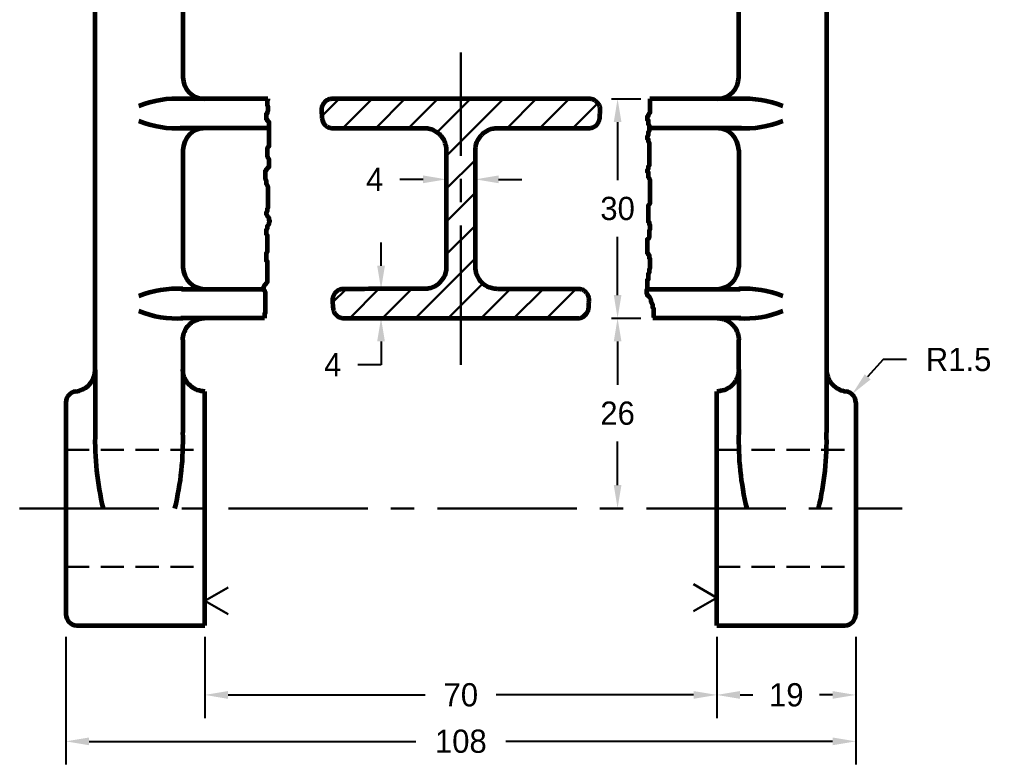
# Model space of a CAD drawing. Header units: millimetres. Extents: x -51 to 863, y 13 to 623.
# Drawn here: x 137.5 to 270.3, y 210.8 to 312.7 of the extents above; entities that cross this region are included whole.
import ezdxf

# ---------------------------------------------------------------- set-up
doc = ezdxf.new("R2010")
doc.units = ezdxf.units.MM
doc.header["$LTSCALE"] = 25.4
doc.linetypes.add('CENTER2', pattern=[1.125, 0.75, -0.125, 0.125, -0.125])
doc.linetypes.add('HIDDEN2', pattern=[0.1875, 0.125, -0.0625])
for name, color, linetype, lineweight in [('CENTER', 2, 'CENTER2', 30), ('DIMENSION', 4, 'Continuous', 30), ('HIDDEN', 1, 'HIDDEN2', 30), ('OBJECT', 7, 'Continuous', 60)]:
    doc.layers.add(name, color=color, linetype=linetype, lineweight=lineweight)
doc.styles.add('GDT', font='gdt.shx')
doc.dimstyles.new('ANSI', dxfattribs={"dimscale": 25.4, "dimtxt": 0.125, "dimasz": 0.125, "dimexe": 0.125, "dimexo": 0.0625, "dimgap": 0.09, "dimtad": 0, "dimtih": 1, "dimtoh": 1, "dimdec": 0, "dimzin": 0, "dimdsep": 46, "dimtxsty": 'GDT', "dimcen": 0, "dimadec": 0, "dimazin": 0, "dimtfac": 1, "dimtdec": 0, "dimtofl": 0, "dimtmove": 0, "dimatfit": 3, "dimfxl": 1, "dimtolj": 1, "dimtzin": 0, "dimarcsym": 0})

# ---------------------------------------------------------------- blocks, each defined once
blk = doc.blocks.new('*D13')
at = {"layer": 'Defpoints', "color": 0, "transparency": 16777216}
for p in [(162.85, 229.82), (232.85, 229.82), (232.85, 220.3)]:
    blk.add_point(p, dxfattribs=at)
at = {"layer": 'DIMENSION', "color": 0, "lineweight": -2, "transparency": 16777216}
for p, q in [((162.85, 228.24), (162.85, 217.12)), ((232.85, 228.24), (232.85, 217.12)), ((166.02, 220.3), (192.99, 220.3)), ((229.67, 220.3), (202.7, 220.3))]:
    blk.add_line(p, q, dxfattribs=at)
at = {"layer": 'DIMENSION', "color": 0, "transparency": 16777216}
for points in [[(166.02, 220.83), (166.02, 219.77), (162.85, 220.3)], [(229.67, 220.83), (229.67, 219.77), (232.85, 220.3)]]:
    blk.add_solid(points, dxfattribs=at)
at = {"layer": 'DIMENSION', "color": 0, "transparency": 16777216, "insert": (197.85, 220.3), "char_height": 3.175, "attachment_point": 5, "style": 'GDT'}
blk.add_mtext('\\A1;70', dxfattribs=at)
blk = doc.blocks.new('*D14')
at = {"layer": 'Defpoints', "color": 0, "transparency": 16777216}
for p in [(143.85, 229.82), (251.85, 229.82), (251.85, 213.95)]:
    blk.add_point(p, dxfattribs=at)
at = {"layer": 'DIMENSION', "color": 0, "lineweight": -2, "transparency": 16777216}
for p, q in [((143.85, 228.24), (143.85, 210.77)), ((251.85, 228.24), (251.85, 210.77)), ((147.02, 213.95), (191.71, 213.95)), ((248.67, 213.95), (203.99, 213.95))]:
    blk.add_line(p, q, dxfattribs=at)
at = {"layer": 'DIMENSION', "color": 0, "transparency": 16777216}
for points in [[(147.02, 214.48), (147.02, 213.42), (143.85, 213.95)], [(248.67, 214.48), (248.67, 213.42), (251.85, 213.95)]]:
    blk.add_solid(points, dxfattribs=at)
at = {"layer": 'DIMENSION', "color": 0, "transparency": 16777216, "insert": (197.85, 213.95), "char_height": 3.175, "attachment_point": 5, "style": 'GDT'}
blk.add_mtext('\\A1;108', dxfattribs=at)
blk = doc.blocks.new('*D16')
at = {"layer": 'Defpoints', "color": 0, "transparency": 16777216}
for p in [(187.33, 275.83), (186.94, 271.82), (187.33, 271.82)]:
    blk.add_point(p, dxfattribs=at)
at = {"layer": 'DIMENSION', "color": 0, "lineweight": -2, "transparency": 16777216}
for p, q in [((186.94, 279), (186.94, 282.18)), ((185.74, 275.83), (183.76, 275.83)), ((185.74, 271.82), (183.76, 271.82)), ((186.94, 268.65), (186.94, 265.47)), ((186.94, 265.47), (183.76, 265.47))]:
    blk.add_line(p, q, dxfattribs=at)
at = {"layer": 'DIMENSION', "color": 0, "transparency": 16777216}
for points in [[(186.41, 279), (187.47, 279), (186.94, 275.83)], [(186.41, 268.65), (187.47, 268.65), (186.94, 271.82)]]:
    blk.add_solid(points, dxfattribs=at)
at = {"layer": 'DIMENSION', "color": 0, "transparency": 16777216, "insert": (180.34, 265.47), "char_height": 3.175, "attachment_point": 5, "style": 'GDT'}
blk.add_mtext('\\A1;4', dxfattribs=at)
blk = doc.blocks.new('*D17')
at = {"layer": 'Defpoints', "color": 0, "transparency": 16777216}
for p in [(199.85, 290.82), (195.85, 286.83), (199.85, 286.83)]:
    blk.add_point(p, dxfattribs=at)
at = {"layer": 'DIMENSION', "color": 0, "lineweight": -2, "transparency": 16777216}
for p, q in [((195.85, 288.41), (195.85, 294)), ((199.85, 288.41), (199.85, 294)), ((192.68, 290.82), (189.5, 290.82)), ((203.02, 290.82), (206.2, 290.82))]:
    blk.add_line(p, q, dxfattribs=at)
at = {"layer": 'DIMENSION', "color": 0, "transparency": 16777216}
for points in [[(192.68, 291.35), (192.68, 290.29), (195.85, 290.82)], [(203.02, 291.35), (203.02, 290.29), (199.85, 290.82)]]:
    blk.add_solid(points, dxfattribs=at)
at = {"layer": 'DIMENSION', "color": 0, "transparency": 16777216, "insert": (186.08, 290.82), "char_height": 3.175, "attachment_point": 5, "style": 'GDT'}
blk.add_mtext('\\A1;4', dxfattribs=at)
blk = doc.blocks.new('*D18')
at = {"layer": 'Defpoints', "color": 0, "transparency": 16777216}
for p in [(250.35, 260.32), (251.35, 261.44)]:
    blk.add_point(p, dxfattribs=at)
at = {"layer": 'DIMENSION', "color": 0, "lineweight": -2, "transparency": 16777216}
for p, q in [((255.6, 266.16), (253.47, 263.8)), ((258.77, 266.16), (255.6, 266.16))]:
    blk.add_line(p, q, dxfattribs=at)
at = {"layer": 'DIMENSION', "color": 0, "transparency": 16777216}
blk.add_solid([(253.08, 264.15), (253.87, 263.45), (251.35, 261.44)], dxfattribs=at)
at = {"layer": 'DIMENSION', "color": 0, "transparency": 16777216, "insert": (265.9, 266.16), "char_height": 3.175, "attachment_point": 5, "style": 'GDT'}
blk.add_mtext('\\A1;R1.5', dxfattribs=at)
blk = doc.blocks.new('*D19')
at = {"layer": 'Defpoints', "color": 0, "transparency": 16777216}
for p in [(232.85, 229.82), (251.85, 229.82), (251.85, 220.3)]:
    blk.add_point(p, dxfattribs=at)
at = {"layer": 'DIMENSION', "color": 0, "lineweight": -2, "transparency": 16777216}
for p, q in [((232.85, 228.24), (232.85, 217.12)), ((251.85, 228.24), (251.85, 217.12)), ((236.02, 220.3), (237.79, 220.3)), ((248.67, 220.3), (246.9, 220.3))]:
    blk.add_line(p, q, dxfattribs=at)
at = {"layer": 'DIMENSION', "color": 0, "transparency": 16777216}
for points in [[(236.02, 220.83), (236.02, 219.77), (232.85, 220.3)], [(248.67, 220.83), (248.67, 219.77), (251.85, 220.3)]]:
    blk.add_solid(points, dxfattribs=at)
at = {"layer": 'DIMENSION', "color": 0, "transparency": 16777216, "insert": (242.35, 220.3), "char_height": 3.175, "attachment_point": 5, "style": 'GDT'}
blk.add_mtext('\\A1;19', dxfattribs=at)
blk = doc.blocks.new('*D55')
at = {"layer": 'Defpoints', "color": 0, "transparency": 16777216}
for p in [(216.87, 301.82), (216.87, 271.82), (219.28, 271.82)]:
    blk.add_point(p, dxfattribs=at)
at = {"layer": 'DIMENSION', "color": 0, "lineweight": -2, "transparency": 16777216}
for p, q in [((218.46, 301.82), (222.46, 301.82)), ((219.28, 298.65), (219.28, 290.7)), ((219.28, 275), (219.28, 282.95)), ((218.46, 271.82), (222.46, 271.82))]:
    blk.add_line(p, q, dxfattribs=at)
at = {"layer": 'DIMENSION', "color": 0, "transparency": 16777216}
for points in [[(218.76, 298.65), (219.81, 298.65), (219.28, 301.82)], [(218.76, 275), (219.81, 275), (219.28, 271.82)]]:
    blk.add_solid(points, dxfattribs=at)
at = {"layer": 'DIMENSION', "color": 0, "transparency": 16777216, "insert": (219.28, 286.82), "char_height": 3.175, "attachment_point": 5, "style": 'GDT'}
blk.add_mtext('\\A1;30', dxfattribs=at)
blk = doc.blocks.new('*D56')
at = {"layer": 'Defpoints', "color": 0, "transparency": 16777216}
for p in [(219.28, 271.82), (219.28, 245.82), (219.28, 245.82)]:
    blk.add_point(p, dxfattribs=at)
at = {"layer": 'DIMENSION', "color": 0, "lineweight": -2, "transparency": 16777216}
for p, q in [((219.28, 268.65), (219.28, 262.7)), ((219.28, 249), (219.28, 254.95))]:
    blk.add_line(p, q, dxfattribs=at)
at = {"layer": 'DIMENSION', "color": 0, "transparency": 16777216}
for points in [[(218.76, 268.65), (219.81, 268.65), (219.28, 271.82)], [(218.76, 249), (219.81, 249), (219.28, 245.82)]]:
    blk.add_solid(points, dxfattribs=at)
at = {"layer": 'DIMENSION', "color": 0, "transparency": 16777216, "insert": (219.28, 258.82), "char_height": 3.175, "attachment_point": 5, "style": 'GDT'}
blk.add_mtext('\\A1;26', dxfattribs=at)

msp = doc.modelspace()

# ---------------------------------------------------------------- hatches: boundary and pattern name
at = {"layer": 'DIMENSION'}
h = msp.add_hatch(dxfattribs=at)
h.set_pattern_fill('ANSI31')
h.set_pattern_definition([(45, (-149.5686, 92.263), (-2.245064, 2.245064), [])])
edge = h.paths.add_edge_path()
edge.add_spline(control_points=[(216.84, 299.24), (216.85, 299.4), (216.86, 299.57), (216.88, 299.9), (216.89, 300.07), (216.9, 300.24)], knot_values=[-0.100172, -0.100172, -0.100172, -0.100172, -0.050086, -0.050086, 0, 0, 0, 0], degree=3, periodic=0)
edge.add_spline(control_points=[(216.9, 300.24), (216.91, 300.33), (216.9, 300.42), (216.89, 300.58), (216.87, 300.66), (216.82, 300.85), (216.77, 300.95), (216.65, 301.16), (216.58, 301.26), (216.39, 301.46), (216.26, 301.56), (215.99, 301.71), (215.85, 301.76), (215.6, 301.81), (215.5, 301.82), (215.4, 301.82)], knot_values=[-0.90065, -0.90065, -0.90065, -0.90065, -0.812785, -0.812785, -0.718736, -0.718736, -0.576384, -0.576384, -0.434024, -0.434024, -0.255487, -0.255487, -0.098264, -0.098264, 0, 0, 0, 0], degree=3, periodic=0)
edge.add_spline(control_points=[(215.4, 301.82), (213.88, 301.82), (212.26, 301.82), (209.86, 301.82), (209.11, 301.82), (206.23, 301.82), (204.08, 301.82), (200.56, 301.82), (199.21, 301.82), (197.85, 301.82)], knot_values=[-10.360546, -10.360546, -10.360546, -10.360546, -9.853064, -9.853064, -9.622723, -9.622723, -8.975391, -8.975391, -8.571073, -8.571073, -8.571073, -8.571073], degree=3, periodic=0)
edge.add_spline(control_points=[(197.85, 301.82), (196.25, 301.82), (194.64, 301.82), (191.1, 301.82), (189.16, 301.82), (186.07, 301.82), (184.87, 301.82), (182.53, 301.82), (181.39, 301.82), (180.29, 301.82)], knot_values=[-22.51109, -22.51109, -22.51109, -22.51109, -22.03236, -22.03236, -21.450696, -21.450696, -21.087159, -21.087159, -20.723616, -20.723616, -20.723616, -20.723616], degree=3, periodic=0)
edge.add_spline(control_points=[(180.29, 301.82), (180.1, 301.82), (179.92, 301.79), (179.59, 301.66), (179.43, 301.57), (179.23, 301.39), (179.16, 301.31), (179.05, 301.16), (179, 301.09), (178.93, 300.96), (178.91, 300.9), (178.87, 300.8), (178.85, 300.75), (178.83, 300.67), (178.83, 300.64), (178.82, 300.61)], knot_values=[-0.89866, -0.89866, -0.89866, -0.89866, -0.71099, -0.71099, -0.5226, -0.5226, -0.403324, -0.403324, -0.304519, -0.304519, -0.228516, -0.228516, -0.167587, -0.167587, -0.131353, -0.131353, -0.131353, -0.131353], degree=3, periodic=0)
edge.add_arc((180.29, 300.32), 1.5, 169.0274, 183.3443)
edge.add_line((178.8, 300.24), (178.85, 299.24))
edge.add_arc((180.35, 299.32), 1.5, 183.3443, 197.3696)
edge.add_spline(control_points=[(178.92, 298.88), (178.95, 298.78), (178.99, 298.7), (179.08, 298.51), (179.15, 298.42), (179.34, 298.21), (179.47, 298.1), (179.75, 297.94), (179.9, 297.89), (180.15, 297.83), (180.25, 297.82), (180.35, 297.82)], knot_values=[-0.714441, -0.714441, -0.714441, -0.714441, -0.600464, -0.600464, -0.460871, -0.460871, -0.267389, -0.267389, -0.102842, -0.102842, 0, 0, 0, 0], degree=3, periodic=0)
edge.add_spline(control_points=[(180.35, 297.82), (182.09, 297.82), (183.99, 297.83), (188.18, 297.83), (190.51, 297.83), (192.85, 297.83)], knot_values=[-1.290659, -1.290659, -1.290659, -1.290659, -0.702622, -0.702622, 0, 0, 0, 0], degree=3, periodic=0)
edge.add_spline(control_points=[(192.85, 297.83), (193.04, 297.83), (193.23, 297.81), (193.9, 297.68), (194.36, 297.47), (195.16, 296.81), (195.49, 296.35), (195.79, 295.51), (195.85, 295.17), (195.85, 294.83)], knot_values=[-0.004656, -0.004656, -0.004656, -0.004656, -0.004086, -0.004086, -0.002635, -0.002635, -0.001013, -0.001013, 0, 0, 0, 0], degree=3, periodic=0)
edge.add_spline(control_points=[(195.85, 294.83), (195.85, 292.16), (195.85, 289.49), (195.85, 284.16), (195.85, 281.49), (195.85, 278.83)], knot_values=[-1.600021, -1.600021, -1.600021, -1.600021, -0.80001, -0.80001, 0, 0, 0, 0], degree=3, periodic=0)
edge.add_spline(control_points=[(195.85, 278.83), (195.85, 278.55), (195.82, 278.28), (195.63, 277.62), (195.43, 277.24), (194.93, 276.64), (194.65, 276.4), (194.06, 276.06), (193.76, 275.95), (193.25, 275.85), (193.05, 275.83), (192.85, 275.83)], knot_values=[-0.004655, -0.004655, -0.004655, -0.004655, -0.003846, -0.003846, -0.002611, -0.002611, -0.001529, -0.001529, -0.000588, -0.000588, 0, 0, 0, 0], degree=3, periodic=0)
edge.add_spline(control_points=[(192.85, 275.83), (192.48, 275.83), (192.1, 275.83), (189.93, 275.83), (188.14, 275.83), (184.81, 275.82), (183.26, 275.82), (181.81, 275.82)], knot_values=[-1.134479, -1.134479, -1.134479, -1.134479, -1.021079, -1.021079, -0.484455, -0.484455, 0, 0, 0, 0], degree=3, periodic=0)
edge.add_spline(control_points=[(181.81, 275.82), (181.63, 275.82), (181.44, 275.79), (181.16, 275.68), (181.04, 275.62), (180.84, 275.47), (180.75, 275.4), (180.62, 275.24), (180.57, 275.17), (180.49, 275.04), (180.46, 274.98), (180.41, 274.87), (180.4, 274.83), (180.37, 274.74), (180.36, 274.71), (180.34, 274.64), (180.34, 274.6), (180.33, 274.54), (180.32, 274.51), (180.32, 274.48), (180.32, 274.48), (180.32, 274.48)], knot_values=[-0.89354, -0.89354, -0.89354, -0.89354, -0.710164, -0.710164, -0.569317, -0.569317, -0.436205, -0.436205, -0.33381, -0.33381, -0.255045, -0.255045, -0.194457, -0.194457, -0.151395, -0.151395, -0.111181, -0.111181, -0.080247, -0.080247, -0.079823, -0.079823, -0.079823, -0.079823], degree=3, periodic=0)
edge.add_arc((181.81, 274.32), 1.5, 173.8935, 183.3443)
edge.add_line((180.31, 274.24), (180.37, 273.24))
edge.add_arc((181.87, 273.32), 1.5, 183.3443, 192.4098)
edge.add_spline(control_points=[(180.4, 273), (180.41, 272.99), (180.41, 272.98), (180.44, 272.85), (180.48, 272.74), (180.6, 272.52), (180.66, 272.42), (180.85, 272.21), (180.99, 272.1), (181.27, 271.94), (181.41, 271.89), (181.67, 271.84), (181.77, 271.82), (181.87, 271.82)], knot_values=[-0.761408, -0.761408, -0.761408, -0.761408, -0.751177, -0.751177, -0.607545, -0.607545, -0.463913, -0.463913, -0.268601, -0.268601, -0.103308, -0.103308, 0, 0, 0, 0], degree=3, periodic=0)
edge.add_spline(control_points=[(181.87, 271.82), (183.11, 271.82), (184.45, 271.82), (187.76, 271.82), (189.75, 271.82), (193.95, 271.82), (196.15, 271.82), (199.83, 271.82), (201.31, 271.82), (204.06, 271.82), (205.35, 271.82), (208.07, 271.82), (209.51, 271.82), (211.92, 271.82), (212.9, 271.82), (213.83, 271.82)], knot_values=[-3.276491, -3.276491, -3.276491, -3.276491, -2.853013, -2.853013, -2.248515, -2.248515, -1.589029, -1.589029, -1.148822, -1.148822, -0.761049, -0.761049, -0.317011, -0.317011, 0, 0, 0, 0], degree=3, periodic=0)
edge.add_spline(control_points=[(213.83, 271.82), (213.91, 271.82), (213.99, 271.83), (214.23, 271.87), (214.38, 271.92), (214.62, 272.05), (214.72, 272.11), (214.87, 272.24), (214.92, 272.29), (215.02, 272.41), (215.06, 272.47), (215.13, 272.58), (215.16, 272.63), (215.2, 272.71), (215.22, 272.75), (215.24, 272.83), (215.26, 272.86), (215.27, 272.92), (215.28, 272.95), (215.29, 273), (215.3, 273.03), (215.31, 273.07), (215.31, 273.08), (215.31, 273.12), (215.32, 273.14), (215.32, 273.17), (215.32, 273.19), (215.33, 273.22), (215.33, 273.23), (215.33, 273.24)], knot_values=[-0.840989, -0.840989, -0.840989, -0.840989, -0.757085, -0.757085, -0.586565, -0.586565, -0.455396, -0.455396, -0.362097, -0.362097, -0.275128, -0.275128, -0.208228, -0.208228, -0.159189, -0.159189, -0.116623, -0.116623, -0.08388, -0.08388, -0.058694, -0.058694, -0.04259, -0.04259, -0.023661, -0.023661, -0.008244, -0.008244, 0, 0, 0, 0], degree=3, periodic=0)
edge.add_spline(control_points=[(215.33, 273.24), (215.34, 273.4), (215.35, 273.57), (215.37, 273.9), (215.37, 274.07), (215.38, 274.24)], knot_values=[-0.100172, -0.100172, -0.100172, -0.100172, -0.050086, -0.050086, 0, 0, 0, 0], degree=3, periodic=0)
edge.add_spline(control_points=[(215.38, 274.24), (215.39, 274.3), (215.39, 274.37), (215.38, 274.51), (215.36, 274.59), (215.32, 274.8), (215.27, 274.92), (215.15, 275.14), (215.07, 275.25), (214.88, 275.46), (214.75, 275.56), (214.47, 275.71), (214.33, 275.76), (214.09, 275.81), (213.99, 275.82), (213.89, 275.82)], knot_values=[-0.896467, -0.896467, -0.896467, -0.896467, -0.837832, -0.837832, -0.74451, -0.74451, -0.59155, -0.59155, -0.438582, -0.438582, -0.257626, -0.257626, -0.099087, -0.099087, 0, 0, 0, 0], degree=3, periodic=0)
edge.add_spline(control_points=[(213.89, 275.82), (212.19, 275.82), (210.36, 275.82), (206.64, 275.82), (204.74, 275.82), (202.85, 275.82)], knot_values=[-1.137458, -1.137458, -1.137458, -1.137458, -0.568729, -0.568729, 0, 0, 0, 0], degree=3, periodic=0)
edge.add_spline(control_points=[(202.85, 275.82), (202.6, 275.82), (202.34, 275.86), (201.64, 276.04), (201.21, 276.27), (200.47, 276.93), (200.17, 277.38), (199.9, 278.17), (199.85, 278.5), (199.85, 278.82)], knot_values=[-0.004661, -0.004661, -0.004661, -0.004661, -0.003896, -0.003896, -0.0025, -0.0025, -0.000961, -0.000961, 0, 0, 0, 0], degree=3, periodic=0)
edge.add_spline(control_points=[(199.85, 278.82), (199.85, 281.49), (199.85, 284.16), (199.85, 289.49), (199.85, 292.16), (199.85, 294.82)], knot_values=[-1.600003, -1.600003, -1.600003, -1.600003, -0.800001, -0.800001, 0, 0, 0, 0], degree=3, periodic=0)
edge.add_spline(control_points=[(199.85, 294.82), (199.85, 295.09), (199.89, 295.36), (200.07, 296.02), (200.26, 296.4), (200.76, 297.01), (201.05, 297.25), (201.64, 297.59), (201.94, 297.7), (202.45, 297.8), (202.65, 297.82), (202.85, 297.82)], knot_values=[-0.004656, -0.004656, -0.004656, -0.004656, -0.003859, -0.003859, -0.002619, -0.002619, -0.001535, -0.001535, -0.00059, -0.00059, 0, 0, 0, 0], degree=3, periodic=0)
edge.add_spline(control_points=[(202.85, 297.82), (203.47, 297.82), (204.08, 297.82), (205.96, 297.82), (207.22, 297.82), (209.88, 297.82), (211.28, 297.82), (213.57, 297.82), (214.48, 297.82), (215.35, 297.82)], knot_values=[-1.293616, -1.293616, -1.293616, -1.293616, -1.107723, -1.107723, -0.725747, -0.725747, -0.294892, -0.294892, 0, 0, 0, 0], degree=3, periodic=0)
edge.add_spline(control_points=[(215.35, 297.82), (215.43, 297.82), (215.52, 297.83), (215.76, 297.87), (215.91, 297.93), (216.15, 298.05), (216.25, 298.12), (216.4, 298.25), (216.46, 298.31), (216.55, 298.43), (216.59, 298.48), (216.65, 298.58), (216.67, 298.62), (216.71, 298.7), (216.72, 298.73), (216.75, 298.79), (216.76, 298.82), (216.78, 298.89), (216.79, 298.92), (216.8, 298.97), (216.81, 298.99), (216.82, 299.04), (216.82, 299.05), (216.83, 299.09), (216.83, 299.1), (216.83, 299.13), (216.84, 299.14), (216.84, 299.17), (216.84, 299.18), (216.84, 299.2), (216.84, 299.21), (216.84, 299.22), (216.84, 299.23), (216.84, 299.24)], knot_values=[-0.845013, -0.845013, -0.845013, -0.845013, -0.756959, -0.756959, -0.586696, -0.586696, -0.455724, -0.455724, -0.354977, -0.354977, -0.277479, -0.277479, -0.217865, -0.217865, -0.180363, -0.180363, -0.134805, -0.134805, -0.099761, -0.099761, -0.072803, -0.072803, -0.052067, -0.052067, -0.037221, -0.037221, -0.023591, -0.023591, -0.013106, -0.013106, -0.006435, -0.006435, 0, 0, 0, 0], degree=3, periodic=0)

# ---------------------------------------------------------------- linework, layer by layer
at = {"layer": 'CENTER', "color": 7}
for p, q in [((197.85, 265.47), (197.85, 308.17)), ((137.5, 245.82), (258.2, 245.82))]:
    msp.add_line(p, q, dxfattribs=at)
at = {"layer": 'DIMENSION', "color": 7}
for points in [[(229.67, 235.43), (232.85, 233.6), (229.67, 231.76)], [(166.02, 231.34), (162.85, 233.17), (166.02, 235)]]:
    msp.add_lwpolyline(points, dxfattribs=at)
at = {"layer": 'HIDDEN', "color": 7}
for p, q in [((143.85, 253.82), (162.85, 253.82)), ((232.85, 253.82), (251.85, 253.82)), ((143.85, 237.82), (162.85, 237.82)), ((232.85, 237.82), (251.85, 237.82))]:
    msp.add_line(p, q, dxfattribs=at)
at = {"layer": 'OBJECT', "color": 7}
for p, q in [((171.46, 301.82), (159.86, 301.82)), ((235.84, 301.82), (223.69, 301.82)), ((178.8, 300.24), (178.85, 299.24)), ((171.58, 297.82), (159.48, 297.82)), ((171.58, 297.83), (159.66, 297.83)), ((171.58, 297.82), (162.59, 297.82)), ((171.58, 297.83), (162.64, 297.83)), ((236.04, 297.83), (223.58, 297.83)), ((233.06, 297.83), (223.58, 297.83)), ((236.22, 297.82), (223.58, 297.82)), ((233.11, 297.82), (223.58, 297.82)), ((159.86, 294.82), (159.86, 278.82)), ((235.84, 294.82), (235.84, 278.82)), ((159.64, 275.82), (170.87, 275.82)), ((223.34, 275.82), (236.05, 275.82)), ((180.31, 274.24), (180.37, 273.24)), ((162.76, 271.82), (159.57, 271.82)), ((170.99, 271.82), (162.76, 271.82)), ((232.93, 271.82), (224.08, 271.82)), ((236.13, 271.82), (232.93, 271.82)), ((147.85, 264.78), (147.84, 256.21)), ((159.85, 264.78), (159.85, 256.21)), ((235.84, 264.78), (235.84, 256.21)), ((247.85, 264.78), (247.85, 256.21)), ((162.84, 261.82), (162.85, 261.82)), ((162.85, 229.82), (162.85, 261.82)), ((232.85, 229.82), (232.85, 261.82)), ((232.85, 261.82), (232.86, 261.82)), ((143.85, 260.32), (143.85, 231.32)), ((251.85, 260.32), (251.85, 231.32)), ((145.35, 229.82), (162.85, 229.82)), ((232.85, 229.82), (250.35, 229.82))]:
    msp.add_line(p, q, dxfattribs=at)
for points in [[(171.46, 301.82), (171.46, 301.66), (171.35, 301.55), (171.35, 300.95), (171.46, 300.84), (171.46, 300.13), (171.35, 300.01), (171.35, 299.77), (171.23, 299.77), (171.23, 299.06), (171.35, 299.06), (171.35, 298.83), (171.46, 298.83), (171.46, 298.71), (171.58, 298.71), (171.58, 295.28), (171.46, 295.28), (171.46, 295.16), (171.35, 294.93), (171.35, 293.98), (171.46, 293.86), (171.46, 293.74), (171.58, 293.63), (171.58, 292.44), (171.46, 292.44), (171.35, 292.33), (171.35, 292.21), (171.23, 292.21), (171.23, 291.97), (171.11, 291.97), (171.11, 290.91), (171.23, 290.67), (171.23, 290.2), (171.35, 290.08), (171.35, 289.96), (171.46, 289.84), (171.46, 286.89), (171.35, 286.77), (171.35, 286.42), (171.23, 286.3), (171.23, 286.06), (171.35, 285.94), (171.35, 285.83), (171.46, 285.71), (171.58, 285.59), (171.58, 285.23), (171.7, 285.23), (171.7, 285), (171.58, 284.88), (171.58, 284.64), (171.35, 284.41), (171.35, 284.05), (171.23, 283.93), (171.23, 283.34), (171.35, 283.23), (171.35, 280.86), (171.23, 280.74), (171.23, 279.68), (171.35, 279.68), (171.35, 276.72), (171.23, 276.61), (171.11, 276.37), (170.99, 276.37), (170.99, 276.25), (170.87, 276.13), (170.87, 275.66), (170.99, 275.66), (170.99, 275.54), (171.11, 275.42), (171.11, 272.47), (170.99, 272.47), (170.99, 271.82)], [(223.69, 301.82), (223.69, 299.89), (223.58, 299.89), (223.58, 299.77), (223.46, 299.65), (223.46, 299.42), (223.34, 299.42), (223.34, 298.95), (223.46, 298.95), (223.46, 298.35), (223.58, 298.24), (223.58, 297.41), (223.46, 297.29), (223.46, 296.82), (223.34, 296.7), (223.34, 296.34), (223.46, 296.34), (223.46, 295.99), (223.58, 295.87), (223.58, 292.68), (223.46, 292.56), (223.46, 292.21), (223.34, 292.09), (223.34, 291.85), (223.46, 291.85), (223.46, 291.14), (223.58, 291.03), (223.58, 290.91), (223.69, 290.79), (223.69, 287.48), (223.58, 287.36), (223.46, 287.24), (223.46, 285), (223.58, 285), (223.58, 284.64), (223.69, 284.64), (223.69, 283.93), (223.58, 283.82), (223.58, 282.87), (223.46, 282.63), (223.34, 282.63), (223.34, 280.74), (223.46, 280.74), (223.46, 280.51), (223.58, 280.51), (223.58, 280.03), (223.69, 280.03), (223.69, 278.62), (223.58, 278.38), (223.58, 278.02), (223.46, 277.91), (223.46, 277.08), (223.34, 277.08), (223.34, 275.78), (223.22, 275.66), (223.22, 275.19), (223.34, 275.19), (223.34, 274.95), (223.46, 274.95), (223.46, 274.83), (223.58, 274.83), (223.69, 274.6), (223.81, 274.36), (223.81, 274.12), (223.93, 274.01), (223.93, 273.89), (224.05, 273.77), (224.05, 273.3), (224.17, 273.18), (224.17, 272), (224.08, 271.82)]]:
    msp.add_lwpolyline(points, dxfattribs=at)
for centre, radius, start, end in [((162.82, 304.8), 2.97, 180.0019, 270), ((232.88, 304.8), 2.97, 270, 359.9981), ((159.01, 288.23), 13.62, 86.4524, 112.2801), ((236.69, 288.22), 13.62, 67.713, 93.5407), ((180.29, 300.32), 1.5, 169.0275, 183.3443), ((159.01, 311.42), 13.62, 247.7199, 273.5476), ((180.35, 299.32), 1.5, 183.3443, 197.3696), ((236.69, 311.42), 13.62, 266.4454, 292.2732), ((162.86, 294.82), 3, 90, 180), ((232.84, 294.82), 3, 359.9931, 89.9931), ((162.86, 278.82), 3, 180, 270), ((232.84, 278.82), 3, 269.9931, 359.9931), ((159.01, 262.23), 13.62, 86.4524, 112.2801), ((236.69, 262.23), 13.62, 67.7268, 93.5546), ((181.81, 274.32), 1.5, 173.8935, 183.3443), ((159.01, 285.42), 13.62, 247.7199, 273.5476), ((181.87, 273.32), 1.5, 183.3443, 192.4128), ((236.69, 285.42), 13.62, 266.4593, 292.287), ((145.35, 260.32), 1.5, 96.2848, 180), ((250.35, 260.32), 1.5, 0, 83.7152), ((186.53, 255.02), 38.7, 178.2395, 193.7486), ((121.17, 255.02), 38.7, 346.2514, 1.7605), ((274.53, 255.01), 38.7, 178.2326, 193.7417), ((209.17, 255.02), 38.7, 346.2445, 1.7535), ((145.35, 231.32), 1.5, 180, 270), ((250.35, 231.32), 1.5, 270, 0)]:
    msp.add_arc(centre, radius, start, end, dxfattribs=at)
for centre, ratio, start_param, end_param in [((159.48, 294.85), 0.881754, 6.283106, 6.283183), ((159.66, 294.85), 0.885077, 6.282998, 6.283185), ((236.04, 294.85), 0.885077, 0, 0.000187), ((236.22, 294.85), 0.881754, 0.000001, 0.000077), ((159.57, 268.85), 0.877338, 6.283113, 6.283188), ((236.13, 268.85), 0.877338, 6.283185, 6.28326)]:
    msp.add_ellipse(centre, major_axis=(0, 2.97), ratio=ratio, start_param=start_param, end_param=end_param, dxfattribs=at)
for points in [[(147.85, 264.78), (147.85, 296.13), (147.85, 327.48), (147.85, 358.83)], [(159.85, 358.83), (159.85, 340.82), (159.85, 322.81), (159.85, 304.8)], [(235.85, 304.8), (235.85, 322.81), (235.85, 340.82), (235.85, 358.83)], [(247.85, 358.83), (247.85, 327.48), (247.85, 296.13), (247.85, 264.78)], [(159.48, 297.82), (159.48, 297.82), (159.48, 297.82), (159.48, 297.82)], [(159.66, 297.83), (159.66, 297.83), (159.66, 297.83), (159.66, 297.83)], [(236.04, 297.83), (236.04, 297.83), (236.04, 297.83), (236.04, 297.83)], [(236.22, 297.82), (236.22, 297.82), (236.22, 297.82), (236.22, 297.82)], [(159.85, 268.85), (159.85, 267.51), (159.85, 266.16), (159.85, 264.81)], [(235.85, 264.81), (235.85, 266.16), (235.85, 267.51), (235.85, 268.85)]]:
    msp.add_open_spline(points, degree=3, dxfattribs=at)
for points, knots in [([(180.29, 301.82), (180.1, 301.82), (179.92, 301.79), (179.59, 301.66), (179.43, 301.57), (179.23, 301.39), (179.16, 301.31), (179.05, 301.16), (179, 301.09), (178.93, 300.96), (178.91, 300.9), (178.87, 300.8), (178.85, 300.75), (178.83, 300.67), (178.83, 300.64), (178.82, 300.61)], [-0.8986597, -0.8986597, -0.8986597, -0.8986597, -0.7109902, -0.7109902, -0.5225996, -0.5225996, -0.4033236, -0.4033236, -0.3045194, -0.3045194, -0.2285161, -0.2285161, -0.1675865, -0.1675865, -0.1313531, -0.1313531, -0.1313531, -0.1313531]), ([(197.85, 301.82), (196.25, 301.82), (194.64, 301.82), (191.1, 301.82), (189.16, 301.82), (186.07, 301.82), (184.87, 301.82), (182.53, 301.82), (181.39, 301.82), (180.29, 301.82)], [-22.51109, -22.51109, -22.51109, -22.51109, -22.03236, -22.03236, -21.450696, -21.450696, -21.087159, -21.087159, -20.723616, -20.723616, -20.723616, -20.723616]), ([(215.4, 301.82), (213.88, 301.82), (212.26, 301.82), (209.86, 301.82), (209.11, 301.82), (206.23, 301.82), (204.08, 301.82), (200.56, 301.82), (199.21, 301.82), (197.85, 301.82)], [-10.360546, -10.360546, -10.360546, -10.360546, -9.853064, -9.853064, -9.622723, -9.622723, -8.975391, -8.975391, -8.571073, -8.571073, -8.571073, -8.571073]), ([(216.9, 300.24), (216.91, 300.33), (216.9, 300.42), (216.89, 300.58), (216.87, 300.66), (216.82, 300.85), (216.77, 300.95), (216.65, 301.16), (216.58, 301.26), (216.39, 301.46), (216.26, 301.56), (215.99, 301.71), (215.85, 301.76), (215.6, 301.81), (215.5, 301.82), (215.4, 301.82)], [-0.9006504, -0.9006504, -0.9006504, -0.9006504, -0.8127846, -0.8127846, -0.7187361, -0.7187361, -0.5763844, -0.5763844, -0.4340245, -0.4340245, -0.2554874, -0.2554874, -0.0982644, -0.0982644, 0, 0, 0, 0]), ([(216.84, 299.24), (216.85, 299.4), (216.86, 299.57), (216.88, 299.9), (216.89, 300.07), (216.9, 300.24)], [-0.1001719, -0.1001719, -0.1001719, -0.1001719, -0.050086, -0.050086, 0, 0, 0, 0]), ([(178.92, 298.88), (178.95, 298.78), (178.99, 298.7), (179.08, 298.51), (179.15, 298.42), (179.34, 298.21), (179.47, 298.1), (179.75, 297.94), (179.9, 297.89), (180.15, 297.83), (180.25, 297.82), (180.35, 297.82)], [-0.714441, -0.714441, -0.714441, -0.714441, -0.6004639, -0.6004639, -0.4608707, -0.4608707, -0.2673895, -0.2673895, -0.1028421, -0.1028421, 0, 0, 0, 0]), ([(215.35, 297.82), (215.43, 297.82), (215.52, 297.83), (215.76, 297.87), (215.91, 297.93), (216.15, 298.05), (216.25, 298.12), (216.4, 298.25), (216.46, 298.31), (216.55, 298.43), (216.59, 298.48), (216.65, 298.58), (216.67, 298.62), (216.71, 298.7), (216.72, 298.73), (216.75, 298.79), (216.76, 298.82), (216.78, 298.89), (216.79, 298.92), (216.8, 298.97), (216.81, 298.99), (216.82, 299.04), (216.82, 299.05), (216.83, 299.09), (216.83, 299.1), (216.83, 299.13), (216.84, 299.14), (216.84, 299.17), (216.84, 299.18), (216.84, 299.2), (216.84, 299.21), (216.84, 299.22), (216.84, 299.23), (216.84, 299.24)], [-0.845013, -0.845013, -0.845013, -0.845013, -0.7569594, -0.7569594, -0.5866961, -0.5866961, -0.4557244, -0.4557244, -0.3549769, -0.3549769, -0.2774788, -0.2774788, -0.2178649, -0.2178649, -0.1803633, -0.1803633, -0.1348054, -0.1348054, -0.0997608, -0.0997608, -0.0728034, -0.0728034, -0.052067, -0.052067, -0.037221, -0.037221, -0.0235908, -0.0235908, -0.013106, -0.013106, -0.0064354, -0.0064354, 0, 0, 0, 0]), ([(162.59, 297.82), (162.51, 297.82), (162.42, 297.82), (162.18, 297.82), (162.04, 297.82), (161.71, 297.82), (161.52, 297.82), (161.08, 297.82), (160.82, 297.82), (160.22, 297.82), (159.88, 297.82), (159.48, 297.82)], [0, 0, 0, 0, 0.258723, 0.258723, 0.517446, 0.517446, 0.776169, 0.776169, 1.034892, 1.034892, 1.293616, 1.293616, 1.293616, 1.293616]), ([(159.66, 297.83), (160.06, 297.83), (160.39, 297.83), (160.97, 297.83), (161.22, 297.83), (161.65, 297.83), (161.83, 297.83), (162.14, 297.83), (162.27, 297.83), (162.48, 297.83), (162.57, 297.83), (162.64, 297.83)], [0, 0, 0, 0, 0.258132, 0.258132, 0.516264, 0.516264, 0.774395, 0.774395, 1.032527, 1.032527, 1.290659, 1.290659, 1.290659, 1.290659]), ([(180.35, 297.82), (182.09, 297.82), (183.99, 297.83), (188.18, 297.83), (190.51, 297.83), (192.85, 297.83)], [-1.290659, -1.290659, -1.290659, -1.290659, -0.702622, -0.702622, 0, 0, 0, 0]), ([(192.85, 297.83), (193.04, 297.83), (193.23, 297.81), (193.9, 297.68), (194.36, 297.47), (195.16, 296.81), (195.49, 296.35), (195.79, 295.51), (195.85, 295.17), (195.85, 294.83)], [-0.004656241, -0.004656241, -0.004656241, -0.004656241, -0.00408607, -0.00408607, -0.002634602, -0.002634602, -0.001013308, -0.001013308, 0, 0, 0, 0]), ([(199.85, 294.82), (199.85, 295.09), (199.89, 295.36), (200.07, 296.02), (200.26, 296.4), (200.76, 297.01), (201.05, 297.25), (201.64, 297.59), (201.94, 297.7), (202.45, 297.8), (202.65, 297.82), (202.85, 297.82)], [-0.004656172, -0.004656172, -0.004656172, -0.004656172, -0.003858635, -0.003858635, -0.002618974, -0.002618974, -0.001534935, -0.001534935, -0.00059036, -0.00059036, 0, 0, 0, 0]), ([(202.85, 297.82), (203.47, 297.82), (204.08, 297.82), (205.96, 297.82), (207.22, 297.82), (209.88, 297.82), (211.28, 297.82), (213.57, 297.82), (214.48, 297.82), (215.35, 297.82)], [-1.293616, -1.293616, -1.293616, -1.293616, -1.107723, -1.107723, -0.725747, -0.725747, -0.294892, -0.294892, 0, 0, 0, 0]), ([(233.06, 297.83), (233.13, 297.83), (233.21, 297.83), (233.43, 297.83), (233.56, 297.83), (233.87, 297.83), (234.05, 297.83), (234.48, 297.83), (234.72, 297.83), (235.3, 297.83), (235.64, 297.83), (236.04, 297.83)], [0, 0, 0, 0, 0.258132, 0.258132, 0.516264, 0.516264, 0.774395, 0.774395, 1.032527, 1.032527, 1.290659, 1.290659, 1.290659, 1.290659]), ([(236.22, 297.82), (235.82, 297.82), (235.47, 297.82), (234.88, 297.82), (234.62, 297.82), (234.18, 297.82), (233.99, 297.82), (233.66, 297.82), (233.52, 297.82), (233.28, 297.82), (233.19, 297.82), (233.11, 297.82)], [0, 0, 0, 0, 0.258723, 0.258723, 0.517446, 0.517446, 0.776169, 0.776169, 1.034892, 1.034892, 1.293616, 1.293616, 1.293616, 1.293616]), ([(195.85, 294.83), (195.85, 292.16), (195.85, 289.49), (195.85, 284.16), (195.85, 281.49), (195.85, 278.83)], [-1.600021, -1.600021, -1.600021, -1.600021, -0.80001, -0.80001, 0, 0, 0, 0]), ([(199.85, 278.82), (199.85, 281.49), (199.85, 284.16), (199.85, 289.49), (199.85, 292.16), (199.85, 294.82)], [-1.600003, -1.600003, -1.600003, -1.600003, -0.800001, -0.800001, 0, 0, 0, 0]), ([(195.85, 278.83), (195.85, 278.55), (195.82, 278.28), (195.63, 277.62), (195.43, 277.24), (194.93, 276.64), (194.65, 276.4), (194.06, 276.06), (193.76, 275.95), (193.25, 275.85), (193.05, 275.83), (192.85, 275.83)], [-0.004654915, -0.004654915, -0.004654915, -0.004654915, -0.003846408, -0.003846408, -0.002611219, -0.002611219, -0.001529067, -0.001529067, -0.000588103, -0.000588103, 0, 0, 0, 0]), ([(202.85, 275.82), (202.6, 275.82), (202.34, 275.86), (201.64, 276.04), (201.21, 276.27), (200.47, 276.93), (200.17, 277.38), (199.9, 278.17), (199.85, 278.5), (199.85, 278.82)], [-0.004660768, -0.004660768, -0.004660768, -0.004660768, -0.003896209, -0.003896209, -0.002499731, -0.002499731, -0.000961435, -0.000961435, 0, 0, 0, 0]), ([(181.81, 275.82), (181.63, 275.82), (181.44, 275.79), (181.16, 275.68), (181.04, 275.62), (180.84, 275.47), (180.75, 275.4), (180.62, 275.24), (180.57, 275.17), (180.49, 275.04), (180.46, 274.98), (180.41, 274.87), (180.4, 274.83), (180.37, 274.74), (180.36, 274.71), (180.34, 274.64), (180.34, 274.6), (180.33, 274.54), (180.32, 274.51), (180.32, 274.48), (180.32, 274.48), (180.32, 274.48)], [-0.8935397, -0.8935397, -0.8935397, -0.8935397, -0.7101641, -0.7101641, -0.5693174, -0.5693174, -0.4362046, -0.4362046, -0.3338102, -0.3338102, -0.2550453, -0.2550453, -0.1944569, -0.1944569, -0.1513953, -0.1513953, -0.1111812, -0.1111812, -0.0802473, -0.0802473, -0.0798231, -0.0798231, -0.0798231, -0.0798231]), ([(192.85, 275.83), (192.48, 275.83), (192.1, 275.83), (189.93, 275.83), (188.14, 275.83), (184.81, 275.82), (183.26, 275.82), (181.81, 275.82)], [-1.134479, -1.134479, -1.134479, -1.134479, -1.021079, -1.021079, -0.484455, -0.484455, 0, 0, 0, 0]), ([(213.89, 275.82), (212.19, 275.82), (210.36, 275.82), (206.64, 275.82), (204.74, 275.82), (202.85, 275.82)], [-1.137458, -1.137458, -1.137458, -1.137458, -0.568729, -0.568729, 0, 0, 0, 0]), ([(215.38, 274.24), (215.39, 274.3), (215.39, 274.37), (215.38, 274.51), (215.36, 274.59), (215.32, 274.8), (215.27, 274.92), (215.15, 275.14), (215.07, 275.25), (214.88, 275.46), (214.75, 275.56), (214.47, 275.71), (214.33, 275.76), (214.09, 275.81), (213.99, 275.82), (213.89, 275.82)], [-0.896467, -0.896467, -0.896467, -0.896467, -0.8378317, -0.8378317, -0.7445096, -0.7445096, -0.5915498, -0.5915498, -0.438582, -0.438582, -0.2576259, -0.2576259, -0.0990869, -0.0990869, 0, 0, 0, 0]), ([(215.33, 273.24), (215.34, 273.4), (215.35, 273.57), (215.37, 273.9), (215.37, 274.07), (215.38, 274.24)], [-0.1001723, -0.1001723, -0.1001723, -0.1001723, -0.0500862, -0.0500862, 0, 0, 0, 0]), ([(180.4, 273), (180.41, 272.99), (180.41, 272.98), (180.44, 272.85), (180.48, 272.74), (180.6, 272.52), (180.66, 272.42), (180.85, 272.21), (180.99, 272.1), (181.27, 271.94), (181.41, 271.89), (181.67, 271.84), (181.77, 271.82), (181.87, 271.82)], [-0.761408, -0.761408, -0.761408, -0.761408, -0.7511774, -0.7511774, -0.6075452, -0.6075452, -0.4639131, -0.4639131, -0.2686013, -0.2686013, -0.1033082, -0.1033082, 0, 0, 0, 0]), ([(213.83, 271.82), (213.91, 271.82), (213.99, 271.83), (214.23, 271.87), (214.38, 271.92), (214.62, 272.05), (214.72, 272.11), (214.87, 272.24), (214.92, 272.29), (215.02, 272.41), (215.06, 272.47), (215.13, 272.58), (215.16, 272.63), (215.2, 272.71), (215.22, 272.75), (215.24, 272.83), (215.26, 272.86), (215.27, 272.92), (215.28, 272.95), (215.29, 273), (215.3, 273.03), (215.31, 273.07), (215.31, 273.08), (215.31, 273.12), (215.32, 273.14), (215.32, 273.17), (215.32, 273.19), (215.33, 273.22), (215.33, 273.23), (215.33, 273.24)], [-0.8409895, -0.8409895, -0.8409895, -0.8409895, -0.7570848, -0.7570848, -0.5865649, -0.5865649, -0.4553958, -0.4553958, -0.3620967, -0.3620967, -0.2751277, -0.2751277, -0.2082284, -0.2082284, -0.1591891, -0.1591891, -0.1166233, -0.1166233, -0.0838804, -0.0838804, -0.0586936, -0.0586936, -0.0425895, -0.0425895, -0.0236609, -0.0236609, -0.0082441, -0.0082441, 0, 0, 0, 0]), ([(162.81, 271.82), (162.81, 271.82), (162.81, 271.82), (162.78, 271.82), (162.72, 271.82), (162.52, 271.82), (162.38, 271.82), (162.02, 271.82), (161.79, 271.82), (161.23, 271.82), (160.89, 271.82), (160.21, 271.82), (159.91, 271.82), (159.57, 271.82)], [1.655856, 1.655856, 1.655856, 1.655856, 1.713904, 1.713904, 2.051274, 2.051274, 2.388644, 2.388644, 2.726013, 2.726013, 3.063383, 3.063383, 3.276081, 3.276081, 3.276081, 3.276081]), ([(159.85, 268.85), (159.85, 269.17), (159.91, 269.49), (160.09, 270.06), (160.22, 270.31), (160.53, 270.78), (160.71, 270.95), (161.1, 271.29), (161.28, 271.4), (161.7, 271.62), (161.85, 271.66), (162.27, 271.79), (162.34, 271.79), (162.55, 271.82), (162.59, 271.82), (162.66, 271.82), (162.68, 271.82), (162.72, 271.82), (162.73, 271.82), (162.75, 271.82), (162.75, 271.82), (162.77, 271.82), (162.77, 271.82), (162.78, 271.82), (162.79, 271.82), (162.8, 271.82), (162.8, 271.82), (162.81, 271.82), (162.81, 271.82), (162.81, 271.82)], [1.58923151, 1.58923151, 1.58923151, 1.58923151, 1.58929237, 1.58929237, 1.58935946, 1.58935946, 1.58944786, 1.58944786, 1.58958747, 1.58958747, 1.5898615, 1.5898615, 1.5905892, 1.5905892, 1.59201689, 1.59201689, 1.59361251, 1.59361251, 1.59589778, 1.59589778, 1.59808683, 1.59808683, 1.60107305, 1.60107305, 1.60654008, 1.60654008, 1.62168189, 1.62168189, 1.6558555, 1.6558555, 1.6558555, 1.6558555]), ([(181.87, 271.82), (183.11, 271.82), (184.45, 271.82), (187.76, 271.82), (189.75, 271.82), (193.95, 271.82), (196.15, 271.82), (199.83, 271.82), (201.31, 271.82), (204.06, 271.82), (205.35, 271.82), (208.07, 271.82), (209.51, 271.82), (211.92, 271.82), (212.9, 271.82), (213.83, 271.82)], [-3.276491, -3.276491, -3.276491, -3.276491, -2.853013, -2.853013, -2.248515, -2.248515, -1.589029, -1.589029, -1.148822, -1.148822, -0.761049, -0.761049, -0.317011, -0.317011, 0, 0, 0, 0]), ([(236.13, 271.82), (235.59, 271.82), (235.16, 271.82), (234.43, 271.82), (234.14, 271.82), (233.66, 271.82), (233.47, 271.82), (233.17, 271.82), (233.06, 271.82), (232.95, 271.82), (232.92, 271.82), (232.9, 271.82), (232.89, 271.82), (232.89, 271.82), (232.89, 271.82), (232.89, 271.82)], [0, 0, 0, 0, 0.33698, 0.33698, 0.67396, 0.67396, 1.01094, 1.01094, 1.347919, 1.347919, 1.516409, 1.516409, 1.600654, 1.600654, 1.618223, 1.618223, 1.618223, 1.618223]), ([(232.89, 271.82), (232.89, 271.82), (232.89, 271.82), (232.89, 271.82), (232.89, 271.82), (232.91, 271.82), (232.91, 271.82), (232.93, 271.82), (232.94, 271.82), (232.95, 271.82), (232.96, 271.82), (232.99, 271.82), (233, 271.82), (233.05, 271.82), (233.08, 271.82), (233.17, 271.81), (233.21, 271.81), (233.45, 271.77), (233.54, 271.76), (233.97, 271.62), (234.16, 271.57), (234.67, 271.23), (234.83, 271.11), (235.12, 270.81), (235.24, 270.67), (235.53, 270.22), (235.7, 269.87), (235.82, 269.25), (235.85, 269.05), (235.85, 268.85)], [1.61822278, 1.61822278, 1.61822278, 1.61822278, 1.64277679, 1.64277679, 1.66383804, 1.66383804, 1.67436866, 1.67436866, 1.67644938, 1.67644938, 1.67922437, 1.67922437, 1.68132829, 1.68132829, 1.68264452, 1.68264452, 1.6837719, 1.6837719, 1.68433559, 1.68433559, 1.68461743, 1.68461743, 1.68471465, 1.68471465, 1.68477375, 1.68477375, 1.68486116, 1.68486116, 1.68489928, 1.68489928, 1.68489928, 1.68489928]), ([(145.18, 261.82), (145.5, 261.85), (145.84, 261.94), (146.43, 262.23), (146.69, 262.41), (147.13, 262.81), (147.29, 263.04), (147.58, 263.51), (147.66, 263.73), (147.78, 264.12), (147.8, 264.28), (147.84, 264.53), (147.84, 264.63), (147.84, 264.74), (147.85, 264.76), (147.85, 264.78)], [0.66472719, 0.66472719, 0.66472719, 0.66472719, 0.67039064, 0.67039064, 0.67572878, 0.67572878, 0.68189129, 0.68189129, 0.69032607, 0.69032607, 0.69983222, 0.69983222, 0.70933838, 0.70933838, 0.71225797, 0.71225797, 0.71225797, 0.71225797]), ([(162.84, 261.82), (162.52, 261.82), (162.16, 261.88), (161.52, 262.11), (161.24, 262.27), (160.76, 262.65), (160.57, 262.86), (160.24, 263.31), (160.13, 263.54), (159.96, 263.98), (159.92, 264.17), (159.87, 264.46), (159.86, 264.58), (159.85, 264.72), (159.85, 264.77), (159.85, 264.81)], [15.82653191, 15.82653191, 15.82653191, 15.82653191, 15.83209117, 15.83209117, 15.83699074, 15.83699074, 15.84237818, 15.84237818, 15.84944289, 15.84944289, 15.85888132, 15.85888132, 15.86831975, 15.86831975, 15.87372405, 15.87372405, 15.87372405, 15.87372405]), ([(235.85, 264.81), (235.85, 264.74), (235.84, 264.65), (235.82, 264.42), (235.8, 264.29), (235.71, 263.91), (235.64, 263.68), (235.4, 263.23), (235.3, 263.08), (234.97, 262.67), (234.68, 262.41), (234.04, 262.05), (233.72, 261.93), (233.22, 261.84), (233.03, 261.82), (232.86, 261.82)], [20.82222505, 20.82222505, 20.82222505, 20.82222505, 20.83163985, 20.83163985, 20.84105464, 20.84105464, 20.85046943, 20.85046943, 20.85470749, 20.85470749, 20.86127378, 20.86127378, 20.86628532, 20.86628532, 20.86929901, 20.86929901, 20.86929901, 20.86929901]), ([(247.85, 264.78), (247.85, 264.71), (247.85, 264.62), (247.87, 264.4), (247.89, 264.27), (247.98, 263.91), (248.04, 263.69), (248.26, 263.27), (248.36, 263.11), (248.68, 262.7), (248.96, 262.43), (249.6, 262.05), (249.92, 261.93), (250.33, 261.84), (250.42, 261.83), (250.51, 261.82)], [0.71184561, 0.71184561, 0.71184561, 0.71184561, 0.72134275, 0.72134275, 0.73083989, 0.73083989, 0.74033702, 0.74033702, 0.74501702, 0.74501702, 0.75222913, 0.75222913, 0.75767459, 0.75767459, 0.7593313, 0.7593313, 0.7593313, 0.7593313])]:
    msp.add_open_spline(points, degree=3, knots=knots, dxfattribs=at)

# ---------------------------------------------------------------- dimensions: what is measured, and where the dimension line sits
at = {"layer": 'DIMENSION', "color": 7}
for base, p1, p2, picture, middle in [((219.28, 271.82), (216.87, 301.82), (216.87, 271.82), '*D55', (219.28, 286.82)), ((186.94, 271.82), (187.33, 275.83), (187.33, 271.82), '*D16', (180.34, 265.47))]:
    dim = msp.add_linear_dim(base=base, p1=p1, p2=p2, angle=90, dimstyle='ANSI', dxfattribs=at)
    dim.commit()
    dim.dimension.update_dxf_attribs({"geometry": picture, "text_midpoint": middle})
for base, p1, p2, picture, middle in [((199.85, 290.82), (195.85, 286.83), (199.85, 286.83), '*D17', (186.08, 290.82)), ((251.85, 220.3), (232.85, 229.82), (251.85, 229.82), '*D19', (242.35, 220.3))]:
    dim = msp.add_linear_dim(base=base, p1=p1, p2=p2, dimstyle='ANSI', dxfattribs=at)
    dim.commit()
    dim.dimension.update_dxf_attribs({"geometry": picture, "text_midpoint": middle, "dimtype": 160})
dim = msp.add_linear_dim(base=(219.28, 245.82), p1=(219.28, 271.82), p2=(219.28, 245.82), angle=90, dimstyle='ANSI', override={"dimse1": 1, "dimse2": 1}, dxfattribs=at)
dim.commit()
dim.dimension.update_dxf_attribs({"geometry": '*D56', "text_midpoint": (219.28, 258.82)})
dim = msp.add_radius_dim(center=(250.35, 260.32), mpoint=(251.35, 261.44), text='R1.5', dimstyle='ANSI', dxfattribs=at)
dim.commit()
dim.dimension.update_dxf_attribs({"geometry": '*D18', "text_midpoint": (265.9, 266.16)})
for base, p1, p2, picture, middle in [((251.85, 213.95), (143.85, 229.82), (251.85, 229.82), '*D14', (197.85, 213.95)), ((232.85, 220.3), (162.85, 229.82), (232.85, 229.82), '*D13', (197.85, 220.3))]:
    dim = msp.add_linear_dim(base=base, p1=p1, p2=p2, dimstyle='ANSI', dxfattribs=at)
    dim.commit()
    dim.dimension.update_dxf_attribs({"geometry": picture, "text_midpoint": middle})

doc.saveas('drawing.dxf')
